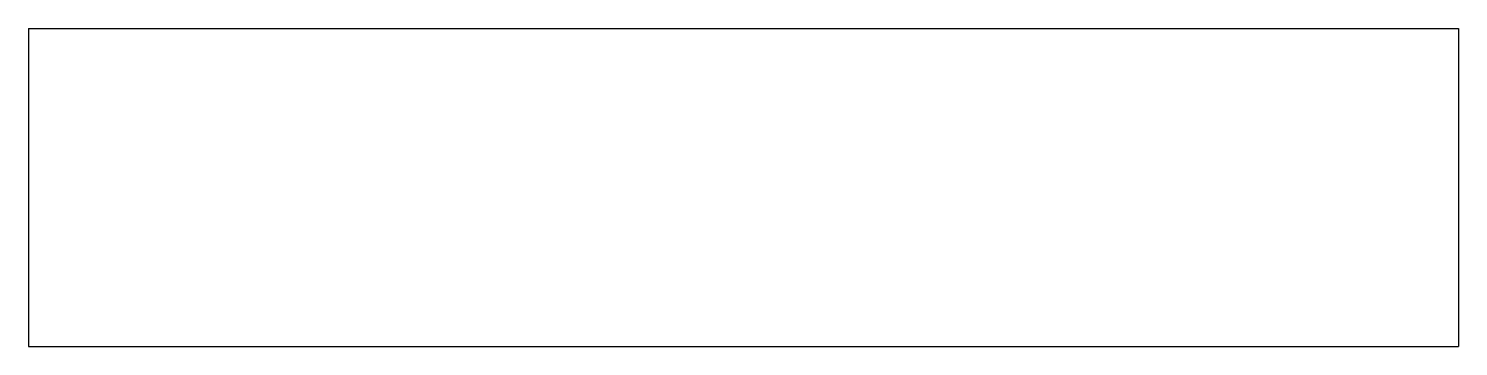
# Model space of a CAD drawing. Extents: x -45 to 45, y -10 to 10.
import ezdxf

# ---------------------------------------------------------------- set-up
doc = ezdxf.new("R2010")
doc.units = 0
doc.header["$MEASUREMENT"] = 0
doc.layers.add('MODELSKETCH_VISIBLE', color=7, linetype='CONTINUOUS')

msp = doc.modelspace()

# ---------------------------------------------------------------- linework, layer by layer
at = {"layer": 'MODELSKETCH_VISIBLE'}
for p, q in [((-45, 10), (45, 10)), ((-45, 10), (-45, -10)), ((45, 10), (45, -10)), ((-45, -10), (45, -10))]:
    msp.add_line(p, q, dxfattribs=at)

doc.saveas('drawing.dxf')
